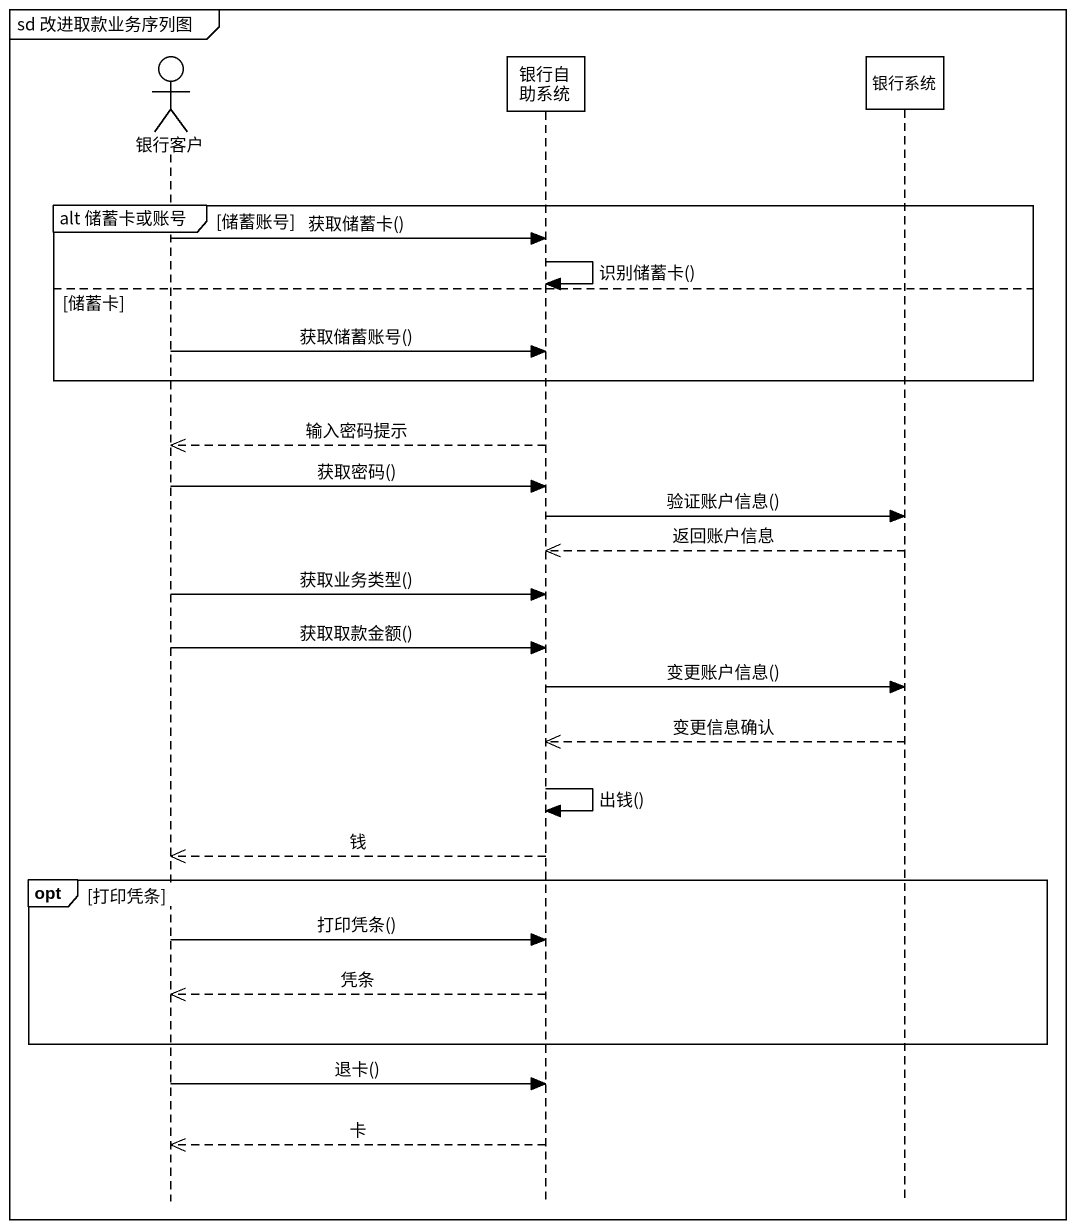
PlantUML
@startuml
mainframe sd 改进取款业务序列图
hide footbox
actor 银行客户
participant 银行自助系统
participant 银行系统

group alt 储蓄卡或账号 [储蓄账号]
  银行客户 -> 银行自助系统 : 获取储蓄卡()
  银行自助系统 -> 银行自助系统 : 识别储蓄卡()
else 储蓄卡
  银行客户 -> 银行自助系统 : 获取储蓄账号()
end
银行自助系统 -->> 银行客户 : 输入密码提示
银行客户 -> 银行自助系统 : 获取密码()
银行自助系统 -> 银行系统 : 验证账户信息()
银行系统 -->> 银行自助系统 : 返回账户信息
银行客户 -> 银行自助系统 : 获取业务类型()
银行客户 -> 银行自助系统 : 获取取款金额()
银行自助系统 -> 银行系统 : 变更账户信息()
银行系统 -->> 银行自助系统 : 变更信息确认
银行自助系统 -> 银行自助系统 : 出钱()
银行自助系统 -->> 银行客户 : 钱
opt 打印凭条
  银行客户 -> 银行自助系统 : 打印凭条()
  银行自助系统 -->> 银行客户 : 凭条
end
银行客户 -> 银行自助系统 : 退卡()
银行自助系统 -->> 银行客户 : 卡
@enduml
